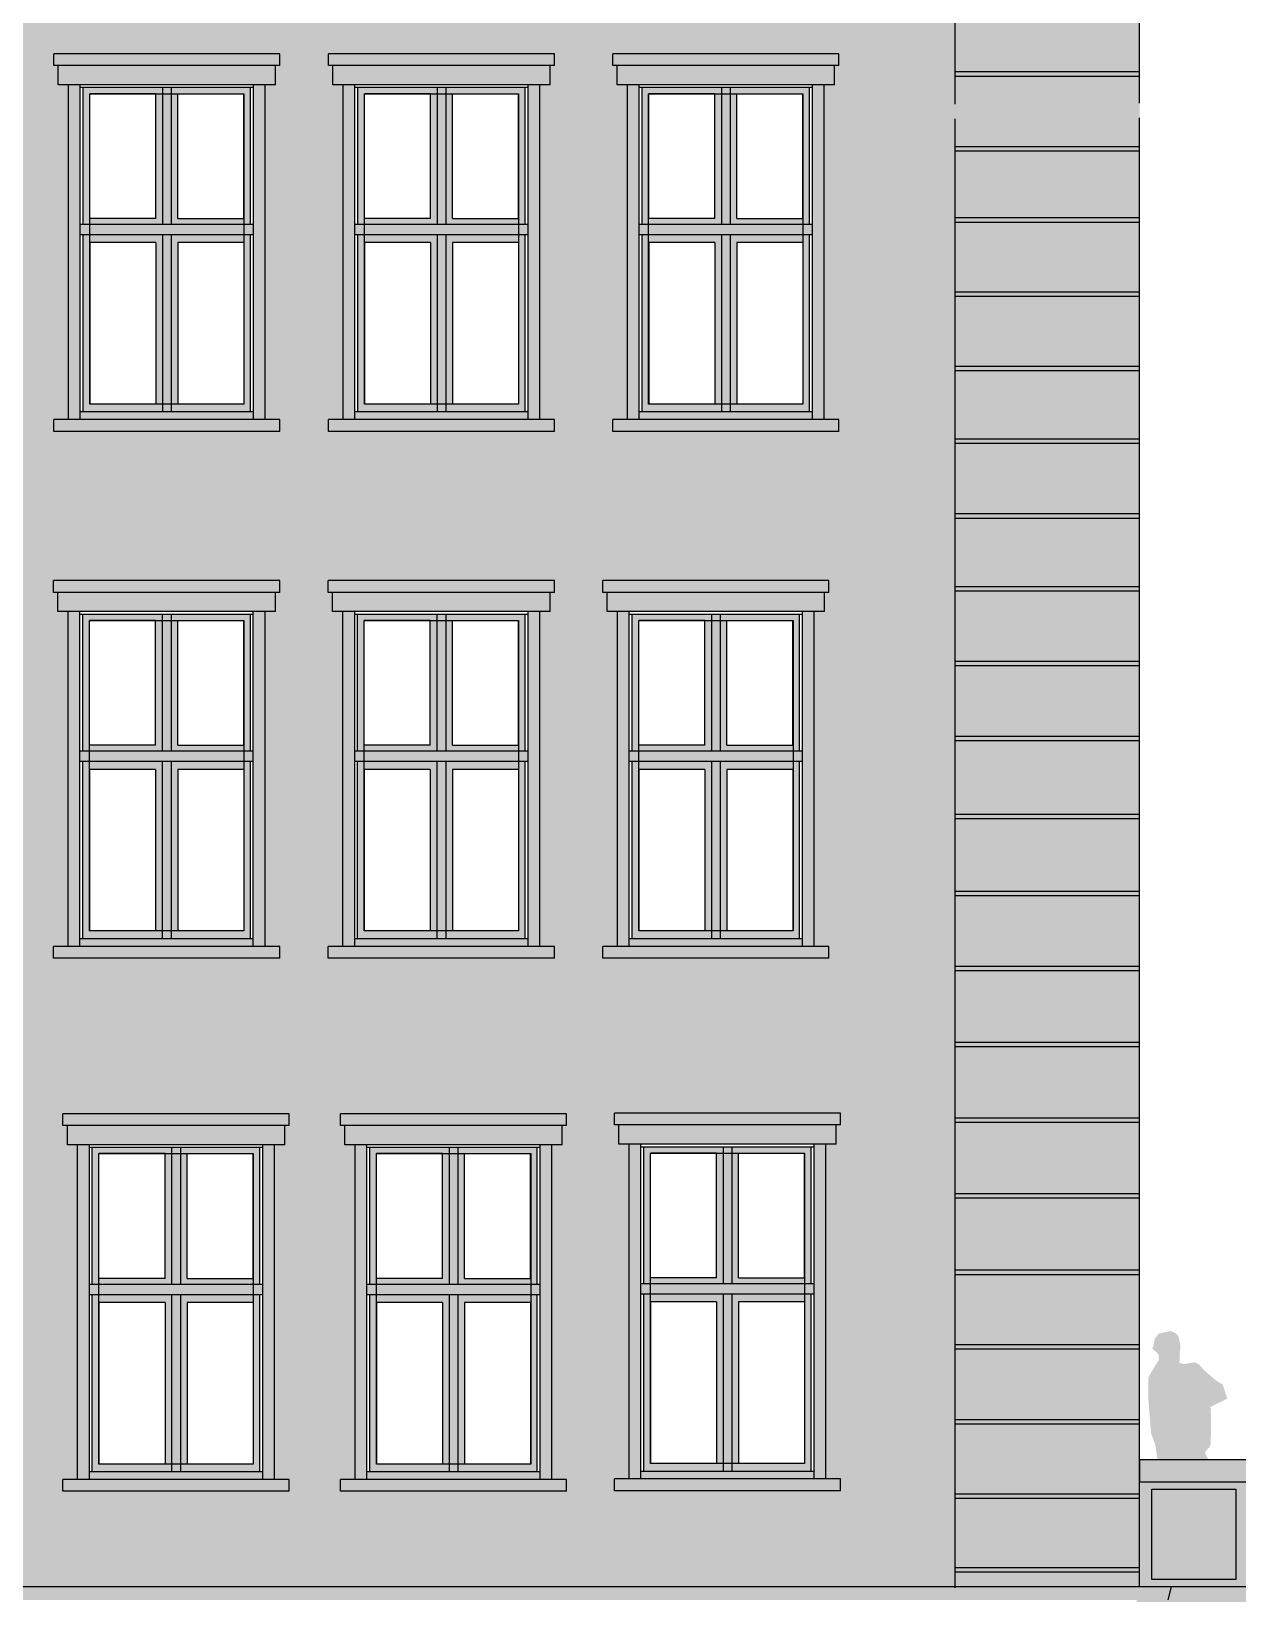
# Model space of a CAD drawing. Header units: metres. Extents: x 11 to 190, y 38 to 70.
# Drawn here: x 122.53 to 130.74, y 47.01 to 57.65 of the extents above; entities that cross this region are included whole.
import ezdxf

# ---------------------------------------------------------------- set-up
doc = ezdxf.new("R2010")
doc.units = ezdxf.units.M
doc.header["$LTSCALE"] = 0.01
doc.header["$XCLIPFRAME"] = 2
doc.linetypes.add('AUSGEZOGEN', pattern=[1000, 1000, 0])
for name, color, linetype in [('A_Fensterrahmen', 1, 'CONTINUOUS'), ('A_Glasbild', 7, 'CONTINUOUS'), ('A_Schraff_Fassade_OG', 41, 'CONTINUOUS'), ('A_Schraff_Fensterrahmen', 255, 'CONTINUOUS'), ('A_Schraff_Gewaende', 23, 'CONTINUOUS'), ('A_Schraff_Paneel', 14, 'CONTINUOUS'), ('A_Schraff_Sims', 17, 'CONTINUOUS'), ('FASSADE', 7, 'AUSGEZOGEN'), ('FASSADE_STRUKTUR', 8, 'AUSGEZOGEN'), ('MENSCHEN', 3, 'CONTINUOUS')]:
    doc.layers.add(name, color=color, linetype=linetype)
picture_1 = doc.add_image_def('image1.jpg', size_in_pixel=(60, 84))

msp = doc.modelspace()

# ---------------------------------------------------------------- hatches: boundary and pattern name
at = {"layer": 'A_Schraff_Fassade_OG'}
h = msp.add_hatch(color=256, dxfattribs=at)
h.paths.add_polyline_path([(128.815, 61.399), (118.067, 61.398), (118.067, 59.594), (119.035, 59.594), (119.035, 60.865), (118.965, 60.865), (118.965, 60.995), (118.935, 60.995), (118.935, 61.075), (120.475, 61.075), (120.475, 60.995), (120.445, 60.995), (120.445, 60.865), (120.375, 60.865), (120.375, 59.594), (120.904, 59.594), (120.904, 60.865), (120.834, 60.865), (120.834, 60.995), (120.804, 60.995), (120.804, 61.075), (122.344, 61.075), (122.344, 60.995), (122.314, 60.995), (122.314, 60.865), (122.244, 60.865), (122.244, 59.594), (122.775, 59.594), (122.775, 60.865), (122.705, 60.865), (122.705, 60.995), (122.675, 60.995), (122.675, 61.075), (124.215, 61.075), (124.215, 60.995), (124.185, 60.995), (124.185, 60.865), (124.115, 60.865), (124.115, 59.594), (124.645, 59.594), (124.645, 60.865), (124.575, 60.865), (124.575, 60.995), (124.545, 60.995), (124.545, 61.075), (126.085, 61.075), (126.085, 60.995), (126.055, 60.995), (126.055, 60.865), (125.985, 60.865), (125.985, 59.594), (126.515, 59.594), (126.515, 60.865), (126.445, 60.865), (126.445, 60.995), (126.415, 60.995), (126.415, 61.075), (127.955, 61.075), (127.955, 60.995), (127.925, 60.995), (127.925, 60.865), (127.855, 60.865), (127.855, 59.594), (128.815, 59.594)])
h.paths.add_polyline_path([(128.815, 59.594), (127.855, 59.594), (127.855, 58.585), (127.955, 58.585), (127.955, 58.505), (126.415, 58.505), (126.415, 58.585), (126.515, 58.585), (126.515, 59.594), (125.985, 59.594), (125.985, 58.585), (126.085, 58.585), (126.085, 58.505), (124.545, 58.505), (124.545, 58.585), (124.645, 58.585), (124.645, 59.594), (124.115, 59.594), (124.115, 58.585), (124.215, 58.585), (124.215, 58.505), (122.675, 58.505), (122.675, 58.585), (122.775, 58.585), (122.775, 59.594), (122.244, 59.594), (122.244, 58.585), (122.344, 58.585), (122.344, 58.505), (120.804, 58.505), (120.804, 58.585), (120.904, 58.585), (120.904, 59.594), (120.375, 59.594), (120.375, 58.585), (120.475, 58.585), (120.475, 58.505), (118.935, 58.505), (118.935, 58.585), (119.035, 58.585), (119.035, 59.594), (118.067, 59.594), (118.067, 56.185), (119.038, 56.185), (119.038, 57.284), (118.968, 57.284), (118.968, 57.414), (118.938, 57.414), (118.938, 57.494), (120.478, 57.494), (120.478, 57.414), (120.448, 57.414), (120.448, 57.284), (120.378, 57.284), (120.378, 56.185), (120.908, 56.185), (120.908, 57.284), (120.838, 57.284), (120.838, 57.414), (120.808, 57.414), (120.808, 57.494), (122.348, 57.494), (122.348, 57.414), (122.318, 57.414), (122.318, 57.284), (122.248, 57.284), (122.248, 56.185), (122.779, 56.185), (122.779, 57.284), (122.709, 57.284), (122.709, 57.414), (122.679, 57.414), (122.679, 57.494), (124.219, 57.494), (124.219, 57.414), (124.189, 57.414), (124.189, 57.284), (124.119, 57.284), (124.119, 56.185), (124.649, 56.185), (124.649, 57.284), (124.579, 57.284), (124.579, 57.414), (124.549, 57.414), (124.549, 57.494), (126.089, 57.494), (126.089, 57.414), (126.059, 57.414), (126.059, 57.284), (125.989, 57.284), (125.989, 56.185), (126.585, 56.185), (126.585, 57.284), (126.515, 57.284), (126.515, 57.414), (126.485, 57.414), (126.485, 57.494), (128.025, 57.494), (128.025, 57.414), (127.995, 57.414), (127.995, 57.284), (127.925, 57.284), (127.925, 56.185), (128.815, 56.185)])
h.paths.add_polyline_path([(128.815, 56.185), (127.925, 56.185), (127.925, 55.004), (128.025, 55.004), (128.025, 54.924), (126.485, 54.924), (126.485, 55.004), (126.585, 55.004), (126.585, 56.185), (125.989, 56.185), (125.989, 55.004), (126.089, 55.004), (126.089, 54.924), (124.549, 54.924), (124.549, 55.004), (124.649, 55.004), (124.649, 56.185), (124.119, 56.185), (124.119, 55.004), (124.219, 55.004), (124.219, 54.924), (122.679, 54.924), (122.679, 55.004), (122.779, 55.004), (122.779, 56.185), (122.248, 56.185), (122.248, 55.004), (122.348, 55.004), (122.348, 54.924), (120.808, 54.924), (120.808, 55.004), (120.908, 55.004), (120.908, 56.185), (120.378, 56.185), (120.378, 55.004), (120.478, 55.004), (120.478, 54.924), (118.938, 54.924), (118.938, 55.004), (119.038, 55.004), (119.038, 56.185), (118.067, 56.185), (118.067, 52.565), (119.037, 52.565), (119.037, 53.698), (118.967, 53.698), (118.967, 53.828), (118.937, 53.828), (118.937, 53.908), (120.477, 53.908), (120.477, 53.828), (120.447, 53.828), (120.447, 53.698), (120.377, 53.698), (120.377, 52.565), (120.907, 52.565), (120.907, 53.698), (120.837, 53.698), (120.837, 53.828), (120.807, 53.828), (120.807, 53.908), (122.347, 53.908), (122.347, 53.828), (122.317, 53.828), (122.317, 53.698), (122.247, 53.698), (122.247, 52.565), (122.778, 52.565), (122.778, 53.698), (122.708, 53.698), (122.708, 53.828), (122.678, 53.828), (122.678, 53.908), (124.218, 53.908), (124.218, 53.828), (124.188, 53.828), (124.188, 53.698), (124.118, 53.698), (124.118, 52.565), (124.648, 52.565), (124.648, 53.698), (124.578, 53.698), (124.578, 53.828), (124.548, 53.828), (124.548, 53.908), (126.088, 53.908), (126.088, 53.828), (126.058, 53.828), (126.058, 53.698), (125.988, 53.698), (125.988, 52.565), (126.517, 52.565), (126.517, 53.698), (126.447, 53.698), (126.447, 53.828), (126.417, 53.828), (126.417, 53.908), (127.957, 53.908), (127.957, 53.828), (127.927, 53.828), (127.927, 53.698), (127.857, 53.698), (127.857, 52.565), (128.815, 52.565)])
h.paths.add_polyline_path([(128.815, 52.565), (127.857, 52.565), (127.857, 51.418), (127.957, 51.418), (127.957, 51.338), (126.417, 51.338), (126.417, 51.418), (126.517, 51.418), (126.517, 52.565), (125.988, 52.565), (125.988, 51.418), (126.088, 51.418), (126.088, 51.338), (124.548, 51.338), (124.548, 51.418), (124.648, 51.418), (124.648, 52.565), (124.118, 52.565), (124.118, 51.418), (124.218, 51.418), (124.218, 51.338), (122.678, 51.338), (122.678, 51.418), (122.778, 51.418), (122.778, 52.565), (122.247, 52.565), (122.247, 51.418), (122.347, 51.418), (122.347, 51.338), (120.807, 51.338), (120.807, 51.418), (120.907, 51.418), (120.907, 52.565), (120.377, 52.565), (120.377, 51.418), (120.477, 51.418), (120.477, 51.338), (118.937, 51.338), (118.937, 51.418), (119.037, 51.418), (119.037, 52.565), (118.067, 52.565), (118.067, 49.316), (119.071, 49.316), (119.071, 50.068), (119.001, 50.068), (119.001, 50.198), (118.971, 50.198), (118.971, 50.278), (120.511, 50.278), (120.511, 50.198), (120.481, 50.198), (120.481, 50.068), (120.411, 50.068), (120.411, 49.316), (120.934, 49.316), (120.934, 50.068), (120.864, 50.068), (120.864, 50.198), (120.834, 50.198), (120.834, 50.278), (122.374, 50.278), (122.374, 50.198), (122.344, 50.198), (122.344, 50.068), (122.274, 50.068), (122.274, 49.316), (122.842, 49.316), (122.842, 50.068), (122.772, 50.068), (122.772, 50.198), (122.742, 50.198), (122.742, 50.278), (124.282, 50.278), (124.282, 50.198), (124.252, 50.198), (124.252, 50.068), (124.182, 50.068), (124.182, 49.316), (124.731, 49.316), (124.731, 50.068), (124.661, 50.068), (124.661, 50.198), (124.631, 50.198), (124.631, 50.278), (126.171, 50.278), (126.171, 50.198), (126.141, 50.198), (126.141, 50.068), (126.071, 50.068), (126.071, 49.316), (126.596, 49.316), (126.596, 50.072), (126.526, 50.072), (126.526, 50.202), (126.496, 50.202), (126.496, 50.282), (128.036, 50.282), (128.036, 50.202), (128.006, 50.202), (128.006, 50.072), (127.936, 50.072), (127.936, 49.316), (128.815, 49.316)])
h.paths.add_polyline_path([(128.815, 49.316), (127.936, 49.316), (127.936, 47.792), (128.036, 47.792), (128.036, 47.712), (126.496, 47.712), (126.496, 47.792), (126.596, 47.792), (126.596, 49.316), (126.071, 49.316), (126.071, 47.788), (126.171, 47.788), (126.171, 47.708), (124.631, 47.708), (124.631, 47.788), (124.731, 47.788), (124.731, 49.316), (124.182, 49.316), (124.182, 47.788), (124.282, 47.788), (124.282, 47.708), (122.742, 47.708), (122.742, 47.788), (122.842, 47.788), (122.842, 49.316), (122.274, 49.316), (122.274, 47.788), (122.374, 47.788), (122.374, 47.708), (120.834, 47.708), (120.834, 47.788), (120.934, 47.788), (120.934, 49.316), (120.411, 49.316), (120.411, 47.788), (120.511, 47.788), (120.511, 47.708), (118.971, 47.708), (118.971, 47.788), (119.071, 47.788), (119.071, 49.316), (118.067, 49.316), (118.067, 47.058), (128.815, 47.058)])
at = {"layer": 'A_Schraff_Fensterrahmen'}
h = msp.add_hatch(color=256, dxfattribs=at)
h.paths.add_polyline_path([(123.419, 57.264), (122.879, 57.264), (122.879, 56.332), (123.419, 56.332)])
h.paths.add_polyline_path([(123.374, 57.223), (123.374, 56.373), (122.924, 56.373), (122.924, 57.223)], flags=16)
h.paths.add_polyline_path([(124.019, 57.264), (123.479, 57.264), (123.479, 56.332), (124.019, 56.332)])
h.paths.add_polyline_path([(123.524, 57.223), (123.974, 57.223), (123.974, 56.373), (123.524, 56.373)], flags=16)
h.paths.add_polyline_path([(123.479, 57.264), (123.419, 57.264), (123.419, 56.332), (123.479, 56.332)])
h.paths.add_polyline_path([(123.419, 56.262), (122.879, 56.262), (122.879, 55.056), (123.419, 55.056)])
h.paths.add_polyline_path([(123.374, 56.209), (123.374, 55.109), (122.924, 55.109), (122.924, 56.209)], flags=16)
h.paths.add_polyline_path([(124.019, 56.262), (123.479, 56.262), (123.479, 55.056), (124.019, 55.056)])
h.paths.add_polyline_path([(123.974, 56.209), (123.974, 55.109), (123.524, 55.109), (123.524, 56.209)], flags=16)
h.paths.add_polyline_path([(123.479, 56.262), (123.419, 56.262), (123.419, 55.056), (123.479, 55.056)])
h.paths.add_polyline_path([(124.039, 56.299), (122.859, 56.299), (122.859, 56.262), (124.039, 56.262)])
h.paths.add_polyline_path([(124.039, 56.332), (122.859, 56.332), (122.859, 56.299), (124.039, 56.299)])
h.paths.add_polyline_path([(124.039, 55.056), (122.859, 55.056), (122.859, 55.004), (124.039, 55.004)])
h = msp.add_hatch(color=256, dxfattribs=at)
h.paths.add_polyline_path([(125.289, 57.264), (124.749, 57.264), (124.749, 56.332), (125.289, 56.332)])
h.paths.add_polyline_path([(125.244, 57.223), (125.244, 56.373), (124.794, 56.373), (124.794, 57.223)], flags=16)
h.paths.add_polyline_path([(125.889, 57.264), (125.349, 57.264), (125.349, 56.332), (125.889, 56.332)])
h.paths.add_polyline_path([(125.394, 57.223), (125.844, 57.223), (125.844, 56.373), (125.394, 56.373)], flags=16)
h.paths.add_polyline_path([(125.349, 57.264), (125.289, 57.264), (125.289, 56.332), (125.349, 56.332)])
h.paths.add_polyline_path([(125.289, 56.262), (124.749, 56.262), (124.749, 55.056), (125.289, 55.056)])
h.paths.add_polyline_path([(125.244, 56.209), (125.244, 55.109), (124.794, 55.109), (124.794, 56.209)], flags=16)
h.paths.add_polyline_path([(125.889, 56.262), (125.349, 56.262), (125.349, 55.056), (125.889, 55.056)])
h.paths.add_polyline_path([(125.844, 56.209), (125.844, 55.109), (125.394, 55.109), (125.394, 56.209)], flags=16)
h.paths.add_polyline_path([(125.349, 56.262), (125.289, 56.262), (125.289, 55.056), (125.349, 55.056)])
h.paths.add_polyline_path([(125.909, 56.299), (124.729, 56.299), (124.729, 56.262), (125.909, 56.262)])
h.paths.add_polyline_path([(125.909, 56.332), (124.729, 56.332), (124.729, 56.299), (125.909, 56.299)])
h.paths.add_polyline_path([(125.909, 55.056), (124.729, 55.056), (124.729, 55.004), (125.909, 55.004)])
h = msp.add_hatch(color=256, dxfattribs=at)
h.paths.add_polyline_path([(127.225, 57.264), (126.685, 57.264), (126.685, 56.332), (127.225, 56.332)])
h.paths.add_polyline_path([(127.18, 57.223), (127.18, 56.373), (126.73, 56.373), (126.73, 57.223)], flags=16)
h.paths.add_polyline_path([(127.825, 57.264), (127.285, 57.264), (127.285, 56.332), (127.825, 56.332)])
h.paths.add_polyline_path([(127.33, 57.223), (127.78, 57.223), (127.78, 56.373), (127.33, 56.373)], flags=16)
h.paths.add_polyline_path([(127.285, 57.264), (127.225, 57.264), (127.225, 56.332), (127.285, 56.332)])
h.paths.add_polyline_path([(127.225, 56.262), (126.685, 56.262), (126.685, 55.056), (127.225, 55.056)])
h.paths.add_polyline_path([(127.18, 56.209), (127.18, 55.109), (126.73, 55.109), (126.73, 56.209)], flags=16)
h.paths.add_polyline_path([(127.825, 56.262), (127.285, 56.262), (127.285, 55.056), (127.825, 55.056)])
h.paths.add_polyline_path([(127.78, 56.209), (127.78, 55.109), (127.33, 55.109), (127.33, 56.209)], flags=16)
h.paths.add_polyline_path([(127.285, 56.262), (127.225, 56.262), (127.225, 55.056), (127.285, 55.056)])
h.paths.add_polyline_path([(127.845, 56.299), (126.665, 56.299), (126.665, 56.262), (127.845, 56.262)])
h.paths.add_polyline_path([(127.845, 56.332), (126.665, 56.332), (126.665, 56.299), (127.845, 56.299)])
h.paths.add_polyline_path([(127.845, 55.056), (126.665, 55.056), (126.665, 55.004), (127.845, 55.004)])
h = msp.add_hatch(color=256, dxfattribs=at)
h.paths.add_polyline_path([(123.418, 53.678), (122.878, 53.678), (122.878, 52.746), (123.418, 52.746)])
h.paths.add_polyline_path([(123.373, 53.637), (123.373, 52.787), (122.923, 52.787), (122.923, 53.637)], flags=16)
h.paths.add_polyline_path([(124.018, 53.678), (123.478, 53.678), (123.478, 52.746), (124.018, 52.746)])
h.paths.add_polyline_path([(123.523, 53.637), (123.973, 53.637), (123.973, 52.787), (123.523, 52.787)], flags=16)
h.paths.add_polyline_path([(123.478, 53.678), (123.418, 53.678), (123.418, 52.746), (123.478, 52.746)])
h.paths.add_polyline_path([(123.418, 52.676), (122.878, 52.676), (122.878, 51.47), (123.418, 51.47)])
h.paths.add_polyline_path([(123.373, 52.623), (123.373, 51.523), (122.923, 51.523), (122.923, 52.623)], flags=16)
h.paths.add_polyline_path([(124.018, 52.676), (123.478, 52.676), (123.478, 51.47), (124.018, 51.47)])
h.paths.add_polyline_path([(123.973, 52.623), (123.973, 51.523), (123.523, 51.523), (123.523, 52.623)], flags=16)
h.paths.add_polyline_path([(123.478, 52.676), (123.418, 52.676), (123.418, 51.47), (123.478, 51.47)])
h.paths.add_polyline_path([(124.038, 52.713), (122.858, 52.713), (122.858, 52.676), (124.038, 52.676)])
h.paths.add_polyline_path([(124.038, 52.746), (122.858, 52.746), (122.858, 52.713), (124.038, 52.713)])
h.paths.add_polyline_path([(124.038, 51.47), (122.858, 51.47), (122.858, 51.418), (124.038, 51.418)])
h = msp.add_hatch(color=256, dxfattribs=at)
h.paths.add_polyline_path([(125.288, 53.678), (124.748, 53.678), (124.748, 52.746), (125.288, 52.746)])
h.paths.add_polyline_path([(125.243, 53.637), (125.243, 52.787), (124.793, 52.787), (124.793, 53.637)], flags=16)
h.paths.add_polyline_path([(125.888, 53.678), (125.348, 53.678), (125.348, 52.746), (125.888, 52.746)])
h.paths.add_polyline_path([(125.393, 53.637), (125.843, 53.637), (125.843, 52.787), (125.393, 52.787)], flags=16)
h.paths.add_polyline_path([(125.348, 53.678), (125.288, 53.678), (125.288, 52.746), (125.348, 52.746)])
h.paths.add_polyline_path([(125.288, 52.676), (124.748, 52.676), (124.748, 51.47), (125.288, 51.47)])
h.paths.add_polyline_path([(125.243, 52.623), (125.243, 51.523), (124.793, 51.523), (124.793, 52.623)], flags=16)
h.paths.add_polyline_path([(125.888, 52.676), (125.348, 52.676), (125.348, 51.47), (125.888, 51.47)])
h.paths.add_polyline_path([(125.843, 52.623), (125.843, 51.523), (125.393, 51.523), (125.393, 52.623)], flags=16)
h.paths.add_polyline_path([(125.348, 52.676), (125.288, 52.676), (125.288, 51.47), (125.348, 51.47)])
h.paths.add_polyline_path([(125.908, 52.713), (124.728, 52.713), (124.728, 52.676), (125.908, 52.676)])
h.paths.add_polyline_path([(125.908, 52.746), (124.728, 52.746), (124.728, 52.713), (125.908, 52.713)])
h.paths.add_polyline_path([(125.908, 51.47), (124.728, 51.47), (124.728, 51.418), (125.908, 51.418)])
h = msp.add_hatch(color=256, dxfattribs=at)
h.paths.add_polyline_path([(127.157, 53.678), (126.617, 53.678), (126.617, 52.746), (127.157, 52.746)])
h.paths.add_polyline_path([(127.112, 53.637), (127.112, 52.787), (126.662, 52.787), (126.662, 53.637)], flags=16)
h.paths.add_polyline_path([(127.757, 53.678), (127.217, 53.678), (127.217, 52.746), (127.757, 52.746)])
h.paths.add_polyline_path([(127.262, 53.637), (127.712, 53.637), (127.712, 52.787), (127.262, 52.787)], flags=16)
h.paths.add_polyline_path([(127.217, 53.678), (127.157, 53.678), (127.157, 52.746), (127.217, 52.746)])
h.paths.add_polyline_path([(127.157, 52.676), (126.617, 52.676), (126.617, 51.47), (127.157, 51.47)])
h.paths.add_polyline_path([(127.112, 52.623), (127.112, 51.523), (126.662, 51.523), (126.662, 52.623)], flags=16)
h.paths.add_polyline_path([(127.757, 52.676), (127.217, 52.676), (127.217, 51.47), (127.757, 51.47)])
h.paths.add_polyline_path([(127.712, 52.623), (127.712, 51.523), (127.262, 51.523), (127.262, 52.623)], flags=16)
h.paths.add_polyline_path([(127.217, 52.676), (127.157, 52.676), (127.157, 51.47), (127.217, 51.47)])
h.paths.add_polyline_path([(127.777, 52.713), (126.597, 52.713), (126.597, 52.676), (127.777, 52.676)])
h.paths.add_polyline_path([(127.777, 52.746), (126.597, 52.746), (126.597, 52.713), (127.777, 52.713)])
h.paths.add_polyline_path([(127.777, 51.47), (126.597, 51.47), (126.597, 51.418), (127.777, 51.418)])
h = msp.add_hatch(color=256, dxfattribs=at)
h.paths.add_polyline_path([(123.482, 50.048), (122.942, 50.048), (122.942, 49.116), (123.482, 49.116)])
h.paths.add_polyline_path([(123.437, 50.007), (123.437, 49.157), (122.987, 49.157), (122.987, 50.007)], flags=16)
h.paths.add_polyline_path([(124.082, 50.048), (123.542, 50.048), (123.542, 49.116), (124.082, 49.116)])
h.paths.add_polyline_path([(123.587, 50.007), (124.037, 50.007), (124.037, 49.157), (123.587, 49.157)], flags=16)
h.paths.add_polyline_path([(123.542, 50.048), (123.482, 50.048), (123.482, 49.116), (123.542, 49.116)])
h.paths.add_polyline_path([(123.482, 49.046), (122.942, 49.046), (122.942, 47.84), (123.482, 47.84)])
h.paths.add_polyline_path([(123.437, 48.993), (123.437, 47.893), (122.987, 47.893), (122.987, 48.993)], flags=16)
h.paths.add_polyline_path([(124.082, 49.046), (123.542, 49.046), (123.542, 47.84), (124.082, 47.84)])
h.paths.add_polyline_path([(124.037, 48.993), (124.037, 47.893), (123.587, 47.893), (123.587, 48.993)], flags=16)
h.paths.add_polyline_path([(123.542, 49.046), (123.482, 49.046), (123.482, 47.84), (123.542, 47.84)])
h.paths.add_polyline_path([(124.102, 49.083), (122.922, 49.083), (122.922, 49.046), (124.102, 49.046)])
h.paths.add_polyline_path([(124.102, 49.116), (122.922, 49.116), (122.922, 49.083), (124.102, 49.083)])
h.paths.add_polyline_path([(124.102, 47.84), (122.922, 47.84), (122.922, 47.788), (124.102, 47.788)])
h = msp.add_hatch(color=256, dxfattribs=at)
h.paths.add_polyline_path([(125.371, 50.048), (124.831, 50.048), (124.831, 49.116), (125.371, 49.116)])
h.paths.add_polyline_path([(125.326, 50.007), (125.326, 49.157), (124.876, 49.157), (124.876, 50.007)], flags=16)
h.paths.add_polyline_path([(125.971, 50.048), (125.431, 50.048), (125.431, 49.116), (125.971, 49.116)])
h.paths.add_polyline_path([(125.476, 50.007), (125.926, 50.007), (125.926, 49.157), (125.476, 49.157)], flags=16)
h.paths.add_polyline_path([(125.431, 50.048), (125.371, 50.048), (125.371, 49.116), (125.431, 49.116)])
h.paths.add_polyline_path([(125.371, 49.046), (124.831, 49.046), (124.831, 47.84), (125.371, 47.84)])
h.paths.add_polyline_path([(125.326, 48.993), (125.326, 47.893), (124.876, 47.893), (124.876, 48.993)], flags=16)
h.paths.add_polyline_path([(125.971, 49.046), (125.431, 49.046), (125.431, 47.84), (125.971, 47.84)])
h.paths.add_polyline_path([(125.926, 48.993), (125.926, 47.893), (125.476, 47.893), (125.476, 48.993)], flags=16)
h.paths.add_polyline_path([(125.431, 49.046), (125.371, 49.046), (125.371, 47.84), (125.431, 47.84)])
h.paths.add_polyline_path([(125.991, 49.083), (124.811, 49.083), (124.811, 49.046), (125.991, 49.046)])
h.paths.add_polyline_path([(125.991, 49.116), (124.811, 49.116), (124.811, 49.083), (125.991, 49.083)])
h.paths.add_polyline_path([(125.991, 47.84), (124.811, 47.84), (124.811, 47.788), (125.991, 47.788)])
h = msp.add_hatch(color=256, dxfattribs=at)
h.paths.add_polyline_path([(127.236, 50.052), (126.696, 50.052), (126.696, 49.12), (127.236, 49.12)])
h.paths.add_polyline_path([(127.191, 50.011), (127.191, 49.161), (126.741, 49.161), (126.741, 50.011)], flags=16)
h.paths.add_polyline_path([(127.836, 50.052), (127.296, 50.052), (127.296, 49.12), (127.836, 49.12)])
h.paths.add_polyline_path([(127.341, 50.011), (127.791, 50.011), (127.791, 49.161), (127.341, 49.161)], flags=16)
h.paths.add_polyline_path([(127.296, 50.052), (127.236, 50.052), (127.236, 49.12), (127.296, 49.12)])
h.paths.add_polyline_path([(127.236, 49.05), (126.696, 49.05), (126.696, 47.844), (127.236, 47.844)])
h.paths.add_polyline_path([(127.191, 48.997), (127.191, 47.897), (126.741, 47.897), (126.741, 48.997)], flags=16)
h.paths.add_polyline_path([(127.836, 49.05), (127.296, 49.05), (127.296, 47.844), (127.836, 47.844)])
h.paths.add_polyline_path([(127.791, 48.997), (127.791, 47.897), (127.341, 47.897), (127.341, 48.997)], flags=16)
h.paths.add_polyline_path([(127.296, 49.05), (127.236, 49.05), (127.236, 47.844), (127.296, 47.844)])
h.paths.add_polyline_path([(127.856, 49.087), (126.676, 49.087), (126.676, 49.05), (127.856, 49.05)])
h.paths.add_polyline_path([(127.856, 49.12), (126.676, 49.12), (126.676, 49.087), (127.856, 49.087)])
h.paths.add_polyline_path([(127.856, 47.844), (126.676, 47.844), (126.676, 47.792), (127.856, 47.792)])
at = {"layer": 'A_Schraff_Gewaende'}
h = msp.add_hatch(color=256, dxfattribs=at)
h.dxf.hatch_style = 1
h.paths.add_polyline_path([(124.219, 57.494), (122.679, 57.494), (122.679, 57.414), (124.219, 57.414)])
h.paths.add_polyline_path([(124.189, 57.414), (122.709, 57.414), (122.709, 57.284), (124.189, 57.284)])
h.paths.add_polyline_path([(122.859, 57.284), (122.779, 57.284), (122.779, 55.004), (122.859, 55.004)])
h.paths.add_polyline_path([(124.119, 57.284), (124.039, 57.284), (124.039, 55.004), (124.119, 55.004)])
h.paths.add_polyline_path([(124.039, 55.056), (122.859, 55.056), (122.859, 55.004), (124.039, 55.004)])
h.paths.add_polyline_path([(124.219, 55.004), (122.679, 55.004), (122.679, 54.924), (124.219, 54.924)])
h = msp.add_hatch(color=256, dxfattribs=at)
h.dxf.hatch_style = 1
h.paths.add_polyline_path([(126.089, 57.494), (124.549, 57.494), (124.549, 57.414), (126.089, 57.414)])
h.paths.add_polyline_path([(126.059, 57.414), (124.579, 57.414), (124.579, 57.284), (126.059, 57.284)])
h.paths.add_polyline_path([(124.729, 57.284), (124.649, 57.284), (124.649, 55.004), (124.729, 55.004)])
h.paths.add_polyline_path([(125.989, 57.284), (125.909, 57.284), (125.909, 55.004), (125.989, 55.004)])
h.paths.add_polyline_path([(125.909, 55.056), (124.729, 55.056), (124.729, 55.004), (125.909, 55.004)])
h.paths.add_polyline_path([(126.089, 55.004), (124.549, 55.004), (124.549, 54.924), (126.089, 54.924)])
h = msp.add_hatch(color=256, dxfattribs=at)
h.dxf.hatch_style = 1
h.paths.add_polyline_path([(128.025, 57.494), (126.485, 57.494), (126.485, 57.414), (128.025, 57.414)])
h.paths.add_polyline_path([(127.995, 57.414), (126.515, 57.414), (126.515, 57.284), (127.995, 57.284)])
h.paths.add_polyline_path([(126.665, 57.284), (126.585, 57.284), (126.585, 55.004), (126.665, 55.004)])
h.paths.add_polyline_path([(127.925, 57.284), (127.845, 57.284), (127.845, 55.004), (127.925, 55.004)])
h.paths.add_polyline_path([(127.845, 55.056), (126.665, 55.056), (126.665, 55.004), (127.845, 55.004)])
h.paths.add_polyline_path([(128.025, 55.004), (126.485, 55.004), (126.485, 54.924), (128.025, 54.924)])
h = msp.add_hatch(color=256, dxfattribs=at)
h.dxf.hatch_style = 1
h.paths.add_polyline_path([(124.218, 53.908), (122.678, 53.908), (122.678, 53.828), (124.218, 53.828)])
h.paths.add_polyline_path([(124.188, 53.828), (122.708, 53.828), (122.708, 53.698), (124.188, 53.698)])
h.paths.add_polyline_path([(122.858, 53.698), (122.778, 53.698), (122.778, 51.418), (122.858, 51.418)])
h.paths.add_polyline_path([(124.118, 53.698), (124.038, 53.698), (124.038, 51.418), (124.118, 51.418)])
h.paths.add_polyline_path([(124.038, 51.47), (122.858, 51.47), (122.858, 51.418), (124.038, 51.418)])
h.paths.add_polyline_path([(124.218, 51.418), (122.678, 51.418), (122.678, 51.338), (124.218, 51.338)])
h = msp.add_hatch(color=256, dxfattribs=at)
h.dxf.hatch_style = 1
h.paths.add_polyline_path([(126.088, 53.908), (124.548, 53.908), (124.548, 53.828), (126.088, 53.828)])
h.paths.add_polyline_path([(126.058, 53.828), (124.578, 53.828), (124.578, 53.698), (126.058, 53.698)])
h.paths.add_polyline_path([(124.728, 53.698), (124.648, 53.698), (124.648, 51.418), (124.728, 51.418)])
h.paths.add_polyline_path([(125.988, 53.698), (125.908, 53.698), (125.908, 51.418), (125.988, 51.418)])
h.paths.add_polyline_path([(125.908, 51.47), (124.728, 51.47), (124.728, 51.418), (125.908, 51.418)])
h.paths.add_polyline_path([(126.088, 51.418), (124.548, 51.418), (124.548, 51.338), (126.088, 51.338)])
h = msp.add_hatch(color=256, dxfattribs=at)
h.dxf.hatch_style = 1
h.paths.add_polyline_path([(127.957, 53.908), (126.417, 53.908), (126.417, 53.828), (127.957, 53.828)])
h.paths.add_polyline_path([(127.927, 53.828), (126.447, 53.828), (126.447, 53.698), (127.927, 53.698)])
h.paths.add_polyline_path([(126.597, 53.698), (126.517, 53.698), (126.517, 51.418), (126.597, 51.418)])
h.paths.add_polyline_path([(127.857, 53.698), (127.777, 53.698), (127.777, 51.418), (127.857, 51.418)])
h.paths.add_polyline_path([(127.777, 51.47), (126.597, 51.47), (126.597, 51.418), (127.777, 51.418)])
h.paths.add_polyline_path([(127.957, 51.418), (126.417, 51.418), (126.417, 51.338), (127.957, 51.338)])
h = msp.add_hatch(color=256, dxfattribs=at)
h.dxf.hatch_style = 1
h.paths.add_polyline_path([(124.282, 50.278), (122.742, 50.278), (122.742, 50.198), (124.282, 50.198)])
h.paths.add_polyline_path([(124.252, 50.198), (122.772, 50.198), (122.772, 50.068), (124.252, 50.068)])
h.paths.add_polyline_path([(122.922, 50.068), (122.842, 50.068), (122.842, 47.788), (122.922, 47.788)])
h.paths.add_polyline_path([(124.182, 50.068), (124.102, 50.068), (124.102, 47.788), (124.182, 47.788)])
h.paths.add_polyline_path([(124.102, 47.84), (122.922, 47.84), (122.922, 47.788), (124.102, 47.788)])
h.paths.add_polyline_path([(124.282, 47.788), (122.742, 47.788), (122.742, 47.708), (124.282, 47.708)])
h = msp.add_hatch(color=256, dxfattribs=at)
h.dxf.hatch_style = 1
h.paths.add_polyline_path([(126.171, 50.278), (124.631, 50.278), (124.631, 50.198), (126.171, 50.198)])
h.paths.add_polyline_path([(126.141, 50.198), (124.661, 50.198), (124.661, 50.068), (126.141, 50.068)])
h.paths.add_polyline_path([(124.811, 50.068), (124.731, 50.068), (124.731, 47.788), (124.811, 47.788)])
h.paths.add_polyline_path([(126.071, 50.068), (125.991, 50.068), (125.991, 47.788), (126.071, 47.788)])
h.paths.add_polyline_path([(125.991, 47.84), (124.811, 47.84), (124.811, 47.788), (125.991, 47.788)])
h.paths.add_polyline_path([(126.171, 47.788), (124.631, 47.788), (124.631, 47.708), (126.171, 47.708)])
h = msp.add_hatch(color=256, dxfattribs=at)
h.dxf.hatch_style = 1
h.paths.add_polyline_path([(128.036, 50.282), (126.496, 50.282), (126.496, 50.202), (128.036, 50.202)])
h.paths.add_polyline_path([(128.006, 50.202), (126.526, 50.202), (126.526, 50.072), (128.006, 50.072)])
h.paths.add_polyline_path([(126.676, 50.072), (126.596, 50.072), (126.596, 47.792), (126.676, 47.792)])
h.paths.add_polyline_path([(127.936, 50.072), (127.856, 50.072), (127.856, 47.792), (127.936, 47.792)])
h.paths.add_polyline_path([(127.856, 47.844), (126.676, 47.844), (126.676, 47.792), (127.856, 47.792)])
h.paths.add_polyline_path([(128.036, 47.792), (126.496, 47.792), (126.496, 47.712), (128.036, 47.712)])
h = msp.add_hatch(color=256, dxfattribs=at)
h.paths.add_polyline_path([(130.961, 47.773), (130.072, 47.773), (130.072, 47.058), (130.961, 47.058)])
h.paths.add_polyline_path([(130.726, 47.108), (130.155, 47.108), (130.155, 47.723), (130.726, 47.723)], flags=16)
h.paths.add_polyline_path([(130.786, 47.723), (130.901, 47.723), (130.901, 47.108), (130.786, 47.108)], flags=16)
h = msp.add_hatch(color=21, dxfattribs=at)
h.paths.add_polyline_path([(130.726, 47.723), (130.155, 47.723), (130.155, 47.108), (130.726, 47.108)])
h.paths.add_polyline_path([(130.901, 47.723), (130.786, 47.723), (130.786, 47.108), (130.901, 47.108)])
at = {"layer": 'A_Schraff_Paneel'}
h = msp.add_hatch(color=256, dxfattribs=at)
h.paths.add_polyline_path([(128.815, 61.399), (128.815, 47.058), (130.072, 47.058), (130.071, 61.399)])
h.paths.add_polyline_path([(116.817, 61.393), (116.817, 47.058), (118.067, 47.058), (118.066, 61.398)])
at = {"layer": 'A_Schraff_Sims'}
h = msp.add_hatch(color=256, dxfattribs=at)
h.paths.add_polyline_path([(116.643, 47.056), (130.286, 47.056), (130.265, 46.969), (116.662, 46.969)])
h.paths.add_polyline_path([(130.286, 47.056), (131.289, 47.056), (131.289, 46.969), (130.265, 46.969)])
h.paths.add_polyline_path([(130.052, 46.969), (131.289, 46.969), (131.161, 46.917), (130.052, 46.917)])
h.paths.add_polyline_path([(130.052, 46.917), (131.161, 46.917), (131.161, 46.895), (130.052, 46.895)])
h.paths.add_polyline_path([(130.072, 47.921), (131.049, 47.921), (131.049, 47.771), (130.072, 47.771)])
at = {"layer": 'MENSCHEN', "linetype": 'Continuous'}
msp.add_hatch(color=7, dxfattribs=at).paths.add_polyline_path([(130.637, 48.435), (130.594, 48.461), (130.515, 48.528), (130.479, 48.568), (130.451, 48.586), (130.411, 48.58), (130.371, 48.574), (130.343, 48.583), (130.346, 48.655), (130.35, 48.695), (130.337, 48.76), (130.318, 48.785), (130.281, 48.8), (130.203, 48.782), (130.175, 48.748), (130.166, 48.695), (130.158, 48.68), (130.2, 48.642), (130.203, 48.602), (130.181, 48.569), (130.146, 48.509), (130.132, 48.481), (130.132, 48.323), (130.141, 48.213), (130.15, 48.103), (130.178, 48.025), (130.195, 47.918), (130.212, 47.811), (130.211, 47.694), (130.209, 47.576), (130.198, 47.469), (130.188, 47.362), (130.216, 47.25), (130.243, 47.139), (130.324, 47.08), (130.399, 47.064), (130.439, 47.077), (130.38, 47.133), (130.368, 47.226), (130.34, 47.433), (130.324, 47.501), (130.383, 47.694), (130.409, 47.633), (130.448, 47.512), (130.461, 47.452), (130.45, 47.343), (130.439, 47.235), (130.447, 47.202), (130.457, 47.142), (130.48, 47.101), (130.52, 47.123), (130.605, 47.115), (130.69, 47.108), (130.706, 47.142), (130.662, 47.151), (130.619, 47.16), (130.569, 47.219), (130.582, 47.26), (130.592, 47.427), (130.603, 47.594), (130.585, 47.731), (130.566, 47.867), (130.541, 47.92), (130.516, 47.973), (130.554, 48.019), (130.557, 48.094), (130.557, 48.225), (130.554, 48.283), (130.668, 48.338), (130.653, 48.387)])

# ---------------------------------------------------------------- linework, layer by layer
at = {"layer": 'A_Fensterrahmen'}
for p, q in [((124.039, 57.264), (122.859, 57.264)), ((122.879, 56.332), (122.879, 57.264)), ((123.419, 57.264), (123.419, 56.332)), ((123.479, 57.264), (123.479, 56.332)), ((124.019, 56.332), (124.019, 57.264)), ((125.909, 57.264), (124.729, 57.264)), ((124.749, 56.332), (124.749, 57.264)), ((125.289, 57.264), (125.289, 56.332)), ((125.349, 57.264), (125.349, 56.332)), ((125.889, 56.332), (125.889, 57.264)), ((127.845, 57.264), (126.665, 57.264)), ((126.685, 56.332), (126.685, 57.264)), ((127.225, 57.264), (127.225, 56.332)), ((127.285, 57.264), (127.285, 56.332)), ((127.825, 56.332), (127.825, 57.264)), ((122.924, 56.373), (122.924, 57.223)), ((123.374, 57.223), (122.924, 57.223)), ((123.374, 56.373), (123.374, 57.223)), ((123.524, 56.373), (123.524, 57.223)), ((123.524, 57.223), (123.974, 57.223)), ((123.974, 56.373), (123.974, 57.223)), ((124.794, 56.373), (124.794, 57.223)), ((125.244, 57.223), (124.794, 57.223)), ((125.244, 56.373), (125.244, 57.223)), ((125.394, 56.373), (125.394, 57.223)), ((125.394, 57.223), (125.844, 57.223)), ((125.844, 56.373), (125.844, 57.223)), ((126.73, 56.373), (126.73, 57.223)), ((127.18, 57.223), (126.73, 57.223)), ((127.18, 56.373), (127.18, 57.223)), ((127.33, 56.373), (127.33, 57.223)), ((127.33, 57.223), (127.78, 57.223)), ((127.78, 56.373), (127.78, 57.223)), ((124.039, 56.332), (122.859, 56.332)), ((123.374, 56.373), (122.924, 56.373)), ((123.524, 56.373), (123.974, 56.373)), ((125.909, 56.332), (124.729, 56.332)), ((125.244, 56.373), (124.794, 56.373)), ((125.394, 56.373), (125.844, 56.373)), ((127.845, 56.332), (126.665, 56.332)), ((127.18, 56.373), (126.73, 56.373)), ((127.33, 56.373), (127.78, 56.373)), ((124.039, 56.262), (122.859, 56.262)), ((122.879, 55.056), (122.879, 56.262)), ((123.374, 56.209), (122.924, 56.209)), ((122.924, 56.209), (122.924, 55.109)), ((123.374, 56.209), (123.374, 55.109)), ((123.419, 56.262), (123.419, 55.056)), ((123.479, 56.262), (123.479, 55.056)), ((123.524, 56.209), (123.524, 55.109)), ((123.974, 56.209), (123.524, 56.209)), ((123.974, 56.209), (123.974, 55.109)), ((124.019, 55.056), (124.019, 56.262)), ((125.909, 56.262), (124.729, 56.262)), ((124.749, 55.056), (124.749, 56.262)), ((124.794, 56.209), (124.794, 55.109)), ((125.244, 56.209), (124.794, 56.209)), ((125.244, 56.209), (125.244, 55.109)), ((125.289, 56.262), (125.289, 55.056)), ((125.349, 56.262), (125.349, 55.056)), ((125.394, 56.209), (125.394, 55.109)), ((125.844, 56.209), (125.394, 56.209)), ((125.844, 56.209), (125.844, 55.109)), ((125.889, 55.056), (125.889, 56.262)), ((127.845, 56.262), (126.665, 56.262)), ((126.685, 55.056), (126.685, 56.262)), ((126.73, 56.209), (126.73, 55.109)), ((127.18, 56.209), (126.73, 56.209)), ((127.18, 56.209), (127.18, 55.109)), ((127.225, 56.262), (127.225, 55.056)), ((127.285, 56.262), (127.285, 55.056)), ((127.33, 56.209), (127.33, 55.109)), ((127.78, 56.209), (127.33, 56.209)), ((127.78, 56.209), (127.78, 55.109)), ((127.825, 55.056), (127.825, 56.262)), ((123.374, 55.109), (122.924, 55.109)), ((123.974, 55.109), (123.524, 55.109)), ((125.244, 55.109), (124.794, 55.109)), ((125.844, 55.109), (125.394, 55.109)), ((127.18, 55.109), (126.73, 55.109)), ((127.78, 55.109), (127.33, 55.109)), ((124.039, 55.056), (122.859, 55.056)), ((125.909, 55.056), (124.729, 55.056)), ((127.845, 55.056), (126.665, 55.056)), ((124.038, 53.678), (122.858, 53.678)), ((122.878, 52.746), (122.878, 53.678)), ((123.373, 53.637), (122.923, 53.637)), ((122.923, 52.787), (122.923, 53.637)), ((123.373, 52.787), (123.373, 53.637)), ((123.418, 53.678), (123.418, 52.746)), ((123.478, 53.678), (123.478, 52.746)), ((123.523, 52.787), (123.523, 53.637)), ((123.523, 53.637), (123.973, 53.637)), ((123.973, 52.787), (123.973, 53.637)), ((124.018, 52.746), (124.018, 53.678)), ((125.908, 53.678), (124.728, 53.678)), ((124.748, 52.746), (124.748, 53.678)), ((125.243, 53.637), (124.793, 53.637)), ((124.793, 52.787), (124.793, 53.637)), ((125.243, 52.787), (125.243, 53.637)), ((125.288, 53.678), (125.288, 52.746)), ((125.348, 53.678), (125.348, 52.746)), ((125.393, 53.637), (125.843, 53.637)), ((125.393, 52.787), (125.393, 53.637)), ((125.843, 52.787), (125.843, 53.637)), ((125.888, 52.746), (125.888, 53.678)), ((127.777, 53.678), (126.597, 53.678)), ((126.617, 52.746), (126.617, 53.678)), ((127.112, 53.637), (126.662, 53.637)), ((126.662, 52.787), (126.662, 53.637)), ((127.112, 52.787), (127.112, 53.637)), ((127.157, 53.678), (127.157, 52.746)), ((127.217, 53.678), (127.217, 52.746)), ((127.262, 52.787), (127.262, 53.637)), ((127.262, 53.637), (127.712, 53.637)), ((127.712, 52.787), (127.712, 53.637)), ((127.757, 52.746), (127.757, 53.678)), ((123.373, 52.787), (122.923, 52.787)), ((123.523, 52.787), (123.973, 52.787)), ((125.243, 52.787), (124.793, 52.787)), ((125.393, 52.787), (125.843, 52.787)), ((127.112, 52.787), (126.662, 52.787)), ((127.262, 52.787), (127.712, 52.787)), ((124.038, 52.746), (122.858, 52.746)), ((124.038, 52.676), (122.858, 52.676)), ((122.878, 51.47), (122.878, 52.676)), ((123.418, 52.676), (123.418, 51.47)), ((123.478, 52.676), (123.478, 51.47)), ((124.018, 51.47), (124.018, 52.676)), ((125.908, 52.746), (124.728, 52.746)), ((125.908, 52.676), (124.728, 52.676)), ((124.748, 51.47), (124.748, 52.676)), ((125.288, 52.676), (125.288, 51.47)), ((125.348, 52.676), (125.348, 51.47)), ((125.888, 51.47), (125.888, 52.676)), ((127.777, 52.746), (126.597, 52.746)), ((127.777, 52.676), (126.597, 52.676)), ((126.617, 51.47), (126.617, 52.676)), ((127.157, 52.676), (127.157, 51.47)), ((127.217, 52.676), (127.217, 51.47)), ((127.757, 51.47), (127.757, 52.676)), ((122.923, 52.623), (122.923, 51.523)), ((123.373, 52.623), (122.923, 52.623)), ((123.373, 52.623), (123.373, 51.523)), ((123.523, 52.623), (123.523, 51.523)), ((123.973, 52.623), (123.523, 52.623)), ((123.973, 52.623), (123.973, 51.523)), ((124.793, 52.623), (124.793, 51.523)), ((125.243, 52.623), (124.793, 52.623)), ((125.243, 52.623), (125.243, 51.523)), ((125.393, 52.623), (125.393, 51.523)), ((125.843, 52.623), (125.393, 52.623)), ((125.843, 52.623), (125.843, 51.523)), ((126.662, 52.623), (126.662, 51.523)), ((127.112, 52.623), (126.662, 52.623)), ((127.112, 52.623), (127.112, 51.523)), ((127.262, 52.623), (127.262, 51.523)), ((127.712, 52.623), (127.262, 52.623)), ((127.712, 52.623), (127.712, 51.523)), ((123.373, 51.523), (122.923, 51.523)), ((123.973, 51.523), (123.523, 51.523)), ((125.243, 51.523), (124.793, 51.523)), ((125.843, 51.523), (125.393, 51.523)), ((127.112, 51.523), (126.662, 51.523)), ((127.712, 51.523), (127.262, 51.523)), ((124.038, 51.47), (122.858, 51.47)), ((125.908, 51.47), (124.728, 51.47)), ((127.777, 51.47), (126.597, 51.47)), ((124.102, 50.048), (122.922, 50.048)), ((122.942, 49.116), (122.942, 50.048)), ((123.437, 50.007), (122.987, 50.007)), ((122.987, 49.157), (122.987, 50.007)), ((123.437, 49.157), (123.437, 50.007)), ((123.482, 50.048), (123.482, 49.116)), ((123.542, 50.048), (123.542, 49.116)), ((123.587, 49.157), (123.587, 50.007)), ((123.587, 50.007), (124.037, 50.007)), ((124.037, 49.157), (124.037, 50.007)), ((124.082, 49.116), (124.082, 50.048)), ((125.991, 50.048), (124.811, 50.048)), ((124.831, 49.116), (124.831, 50.048)), ((124.876, 49.157), (124.876, 50.007)), ((125.326, 50.007), (124.876, 50.007)), ((125.326, 49.157), (125.326, 50.007)), ((125.371, 50.048), (125.371, 49.116)), ((125.431, 50.048), (125.431, 49.116)), ((125.476, 49.157), (125.476, 50.007)), ((125.476, 50.007), (125.926, 50.007)), ((125.926, 49.157), (125.926, 50.007)), ((125.971, 49.116), (125.971, 50.048)), ((127.856, 50.052), (126.676, 50.052)), ((126.696, 49.12), (126.696, 50.052)), ((126.741, 49.161), (126.741, 50.011)), ((127.191, 50.011), (126.741, 50.011)), ((127.191, 49.161), (127.191, 50.011)), ((127.236, 50.052), (127.236, 49.12)), ((127.296, 50.052), (127.296, 49.12)), ((127.341, 49.161), (127.341, 50.011)), ((127.341, 50.011), (127.791, 50.011)), ((127.791, 49.161), (127.791, 50.011)), ((127.836, 49.12), (127.836, 50.052)), ((123.437, 49.157), (122.987, 49.157)), ((123.587, 49.157), (124.037, 49.157)), ((125.326, 49.157), (124.876, 49.157)), ((125.476, 49.157), (125.926, 49.157)), ((127.191, 49.161), (126.741, 49.161)), ((127.341, 49.161), (127.791, 49.161)), ((124.102, 49.116), (122.922, 49.116)), ((124.102, 49.046), (122.922, 49.046)), ((122.942, 47.84), (122.942, 49.046)), ((123.482, 49.046), (123.482, 47.84)), ((123.542, 49.046), (123.542, 47.84)), ((124.082, 47.84), (124.082, 49.046)), ((125.991, 49.116), (124.811, 49.116)), ((125.991, 49.046), (124.811, 49.046)), ((124.831, 47.84), (124.831, 49.046)), ((125.371, 49.046), (125.371, 47.84)), ((125.431, 49.046), (125.431, 47.84)), ((125.971, 47.84), (125.971, 49.046)), ((127.856, 49.12), (126.676, 49.12)), ((127.856, 49.05), (126.676, 49.05)), ((126.696, 47.844), (126.696, 49.05)), ((127.236, 49.05), (127.236, 47.844)), ((127.296, 49.05), (127.296, 47.844)), ((127.836, 47.844), (127.836, 49.05)), ((123.437, 48.993), (122.987, 48.993)), ((122.987, 48.993), (122.987, 47.893)), ((123.437, 48.993), (123.437, 47.893)), ((123.587, 48.993), (123.587, 47.893)), ((124.037, 48.993), (123.587, 48.993)), ((124.037, 48.993), (124.037, 47.893)), ((124.876, 48.993), (124.876, 47.893)), ((125.326, 48.993), (124.876, 48.993)), ((125.326, 48.993), (125.326, 47.893)), ((125.476, 48.993), (125.476, 47.893)), ((125.926, 48.993), (125.476, 48.993)), ((125.926, 48.993), (125.926, 47.893)), ((126.741, 48.997), (126.741, 47.897)), ((127.191, 48.997), (126.741, 48.997)), ((127.191, 48.997), (127.191, 47.897)), ((127.341, 48.997), (127.341, 47.897)), ((127.791, 48.997), (127.341, 48.997)), ((127.791, 48.997), (127.791, 47.897)), ((123.437, 47.893), (122.987, 47.893)), ((124.037, 47.893), (123.587, 47.893)), ((125.326, 47.893), (124.876, 47.893)), ((125.926, 47.893), (125.476, 47.893)), ((127.191, 47.897), (126.741, 47.897)), ((127.791, 47.897), (127.341, 47.897)), ((124.102, 47.84), (122.922, 47.84)), ((125.991, 47.84), (124.811, 47.84)), ((127.856, 47.844), (126.676, 47.844))]:
    msp.add_line(p, q, dxfattribs=at)
at = {"layer": 'FASSADE'}
for p, q in [((130.072, 47.058), (130.072, 61.399)), ((124.219, 57.494), (122.679, 57.494)), ((122.679, 57.414), (122.679, 57.494)), ((124.219, 57.414), (124.219, 57.494)), ((126.089, 57.494), (124.549, 57.494)), ((124.549, 57.414), (124.549, 57.494)), ((126.089, 57.414), (126.089, 57.494)), ((128.025, 57.494), (126.485, 57.494)), ((126.485, 57.414), (126.485, 57.494)), ((128.025, 57.414), (128.025, 57.494)), ((124.219, 57.414), (122.679, 57.414)), ((122.709, 57.284), (122.709, 57.414)), ((124.189, 57.284), (124.189, 57.414)), ((126.089, 57.414), (124.549, 57.414)), ((124.579, 57.284), (124.579, 57.414)), ((126.059, 57.284), (126.059, 57.414)), ((128.025, 57.414), (126.485, 57.414)), ((126.515, 57.284), (126.515, 57.414)), ((127.995, 57.284), (127.995, 57.414)), ((124.189, 57.284), (122.709, 57.284)), ((122.779, 55.004), (122.779, 57.284)), ((122.859, 55.004), (122.859, 57.284)), ((124.039, 55.004), (124.039, 57.284)), ((124.119, 55.004), (124.119, 57.284)), ((126.059, 57.284), (124.579, 57.284)), ((124.649, 55.004), (124.649, 57.284)), ((124.729, 55.004), (124.729, 57.284)), ((125.909, 55.004), (125.909, 57.284)), ((125.989, 55.004), (125.989, 57.284)), ((127.995, 57.284), (126.515, 57.284)), ((126.585, 55.004), (126.585, 57.284)), ((126.665, 55.004), (126.665, 57.284)), ((127.845, 55.004), (127.845, 57.284)), ((127.925, 55.004), (127.925, 57.284)), ((124.219, 55.004), (122.679, 55.004)), ((122.679, 54.924), (122.679, 55.004)), ((124.219, 54.924), (124.219, 55.004)), ((126.089, 55.004), (124.549, 55.004)), ((124.549, 54.924), (124.549, 55.004)), ((126.089, 54.924), (126.089, 55.004)), ((128.025, 55.004), (126.485, 55.004)), ((126.485, 54.924), (126.485, 55.004)), ((128.025, 54.924), (128.025, 55.004)), ((124.219, 54.924), (122.679, 54.924)), ((126.089, 54.924), (124.549, 54.924)), ((128.025, 54.924), (126.485, 54.924)), ((124.218, 53.908), (122.678, 53.908)), ((122.678, 53.828), (122.678, 53.908)), ((124.218, 53.828), (122.678, 53.828)), ((122.708, 53.698), (122.708, 53.828)), ((124.188, 53.698), (124.188, 53.828)), ((124.218, 53.828), (124.218, 53.908)), ((126.088, 53.908), (124.548, 53.908)), ((124.548, 53.828), (124.548, 53.908)), ((126.088, 53.828), (124.548, 53.828)), ((124.578, 53.698), (124.578, 53.828)), ((126.058, 53.698), (126.058, 53.828)), ((126.088, 53.828), (126.088, 53.908)), ((127.957, 53.908), (126.417, 53.908)), ((126.417, 53.828), (126.417, 53.908)), ((127.957, 53.828), (126.417, 53.828)), ((126.447, 53.698), (126.447, 53.828)), ((127.927, 53.698), (127.927, 53.828)), ((127.957, 53.828), (127.957, 53.908)), ((124.188, 53.698), (122.708, 53.698)), ((122.778, 51.418), (122.778, 53.698)), ((122.858, 51.418), (122.858, 53.698)), ((124.038, 51.418), (124.038, 53.698)), ((124.118, 51.418), (124.118, 53.698)), ((126.058, 53.698), (124.578, 53.698)), ((124.648, 51.418), (124.648, 53.698)), ((124.728, 51.418), (124.728, 53.698)), ((125.908, 51.418), (125.908, 53.698)), ((125.988, 51.418), (125.988, 53.698)), ((127.927, 53.698), (126.447, 53.698)), ((126.517, 51.418), (126.517, 53.698)), ((126.597, 51.418), (126.597, 53.698)), ((127.777, 51.418), (127.777, 53.698)), ((127.857, 51.418), (127.857, 53.698)), ((124.218, 51.418), (122.678, 51.418)), ((122.678, 51.338), (122.678, 51.418)), ((124.218, 51.338), (124.218, 51.418)), ((126.088, 51.418), (124.548, 51.418)), ((124.548, 51.338), (124.548, 51.418)), ((126.088, 51.338), (126.088, 51.418)), ((127.957, 51.418), (126.417, 51.418)), ((126.417, 51.338), (126.417, 51.418)), ((127.957, 51.338), (127.957, 51.418)), ((124.218, 51.338), (122.678, 51.338)), ((126.088, 51.338), (124.548, 51.338)), ((127.957, 51.338), (126.417, 51.338)), ((124.282, 50.278), (122.742, 50.278)), ((122.742, 50.198), (122.742, 50.278)), ((124.282, 50.198), (124.282, 50.278)), ((126.171, 50.278), (124.631, 50.278)), ((124.631, 50.198), (124.631, 50.278)), ((126.171, 50.198), (126.171, 50.278)), ((128.036, 50.282), (126.496, 50.282)), ((126.496, 50.202), (126.496, 50.282)), ((128.036, 50.202), (128.036, 50.282)), ((124.282, 50.198), (122.742, 50.198)), ((122.772, 50.068), (122.772, 50.198)), ((124.252, 50.068), (124.252, 50.198)), ((126.171, 50.198), (124.631, 50.198)), ((124.661, 50.068), (124.661, 50.198)), ((126.141, 50.068), (126.141, 50.198)), ((128.036, 50.202), (126.496, 50.202)), ((126.526, 50.072), (126.526, 50.202)), ((128.006, 50.072), (128.006, 50.202)), ((124.252, 50.068), (122.772, 50.068)), ((122.842, 47.788), (122.842, 50.068)), ((122.922, 47.788), (122.922, 50.068)), ((124.102, 47.788), (124.102, 50.068)), ((124.182, 47.788), (124.182, 50.068)), ((126.141, 50.068), (124.661, 50.068)), ((124.731, 47.788), (124.731, 50.068)), ((124.811, 47.788), (124.811, 50.068)), ((125.991, 47.788), (125.991, 50.068)), ((126.071, 47.788), (126.071, 50.068)), ((128.006, 50.072), (126.526, 50.072)), ((126.596, 47.792), (126.596, 50.072)), ((126.676, 47.792), (126.676, 50.072)), ((127.856, 47.792), (127.856, 50.072)), ((127.936, 47.792), (127.936, 50.072)), ((124.282, 47.788), (122.742, 47.788)), ((122.742, 47.708), (122.742, 47.788)), ((124.282, 47.708), (124.282, 47.788)), ((126.171, 47.788), (124.631, 47.788)), ((124.631, 47.708), (124.631, 47.788)), ((126.171, 47.708), (126.171, 47.788)), ((128.036, 47.792), (126.496, 47.792)), ((126.496, 47.712), (126.496, 47.792)), ((128.036, 47.712), (128.036, 47.792)), ((124.282, 47.708), (122.742, 47.708)), ((126.171, 47.708), (124.631, 47.708)), ((128.036, 47.712), (126.496, 47.712)), ((131.289, 47.058), (116.643, 47.058)), ((130.286, 47.058), (130.265, 46.97))]:
    msp.add_line(p, q, dxfattribs=at)
for points in [[(130.072, 47.773), (131.049, 47.773), (131.049, 47.922), (130.072, 47.922)], [(130.726, 47.723), (130.726, 47.108), (130.155, 47.108), (130.155, 47.723)]]:
    msp.add_lwpolyline(points, close=True, dxfattribs=at)
at = {"layer": 'FASSADE_STRUKTUR'}
msp.add_line((128.815, 47.051), (128.815, 61.399), dxfattribs=at)
at = {"layer": 'FASSADE_STRUKTUR', "color": 2}
for p, q in [((128.815, 57.373), (130.065, 57.373)), ((128.815, 57.343), (130.065, 57.343)), ((128.815, 56.864), (130.065, 56.864)), ((128.815, 56.834), (130.065, 56.834)), ((128.815, 56.379), (130.065, 56.379)), ((128.815, 56.349), (130.065, 56.349)), ((128.815, 55.874), (130.065, 55.874)), ((128.815, 55.844), (130.065, 55.844)), ((128.815, 55.369), (130.065, 55.369)), ((128.815, 55.339), (130.065, 55.339)), ((128.815, 54.874), (130.065, 54.874)), ((128.815, 54.844), (130.065, 54.844)), ((128.815, 54.364), (130.065, 54.364)), ((128.815, 54.334), (130.065, 54.334)), ((128.815, 53.869), (130.065, 53.869)), ((128.815, 53.839), (130.065, 53.839)), ((128.815, 53.359), (130.065, 53.359)), ((128.815, 53.329), (130.065, 53.329)), ((128.815, 52.849), (130.065, 52.849)), ((128.815, 52.819), (130.065, 52.819)), ((128.815, 52.319), (130.065, 52.319)), ((128.815, 52.289), (130.065, 52.289)), ((128.815, 51.794), (130.065, 51.794)), ((128.815, 51.764), (130.065, 51.764)), ((128.815, 51.284), (130.065, 51.284)), ((128.815, 51.254), (130.065, 51.254)), ((128.815, 50.766), (130.065, 50.766)), ((128.815, 50.736), (130.065, 50.736)), ((128.815, 50.251), (130.065, 50.251)), ((128.815, 50.221), (130.065, 50.221)), ((128.815, 49.736), (130.065, 49.736)), ((128.815, 49.706), (130.065, 49.706)), ((128.815, 49.215), (130.065, 49.215)), ((128.815, 49.185), (130.065, 49.185)), ((128.815, 48.708), (130.065, 48.708)), ((128.815, 48.678), (130.065, 48.678)), ((128.815, 48.197), (130.065, 48.197)), ((128.815, 48.167), (130.065, 48.167)), ((128.815, 47.691), (130.065, 47.691)), ((128.815, 47.661), (130.065, 47.661)), ((128.815, 47.19), (130.065, 47.19)), ((128.815, 47.16), (130.065, 47.16))]:
    msp.add_line(p, q, dxfattribs=at)

# ---------------------------------------------------------------- pictures from other files: only their frames are drawn
at = {"layer": 'A_Glasbild'}
image = msp.add_image(picture_1, insert=(124.455, 57.223), size_in_units=(1.531, 2.143), rotation=180, dxfattribs=at)
image.set_boundary_path([(18.34, 0.64), (59.5, 83.5)])
image = msp.add_image(picture_1, insert=(126.325, 57.223), size_in_units=(1.531, 2.143), rotation=180, dxfattribs=at)
image.set_boundary_path([(18.34, 0.64), (59.5, 83.5)])
image = msp.add_image(picture_1, insert=(128.26, 57.223), size_in_units=(1.531, 2.143), rotation=180, dxfattribs=at)
image.set_boundary_path([(18.34, 0.64), (59.5, 83.5)])
image = msp.add_image(picture_1, insert=(124.454, 53.637), size_in_units=(1.531, 2.143), rotation=180, dxfattribs=at)
image.set_boundary_path([(18.34, 0.64), (59.5, 83.5)])
image = msp.add_image(picture_1, insert=(126.324, 53.637), size_in_units=(1.531, 2.143), rotation=180, dxfattribs=at)
image.set_boundary_path([(18.34, 0.64), (59.5, 83.5)])
image = msp.add_image(picture_1, insert=(128.193, 53.637), size_in_units=(1.531, 2.143), rotation=180, dxfattribs=at)
image.set_boundary_path([(18.34, 0.64), (59.5, 83.5)])
image = msp.add_image(picture_1, insert=(124.518, 50.007), size_in_units=(1.531, 2.143), rotation=180, dxfattribs=at)
image.set_boundary_path([(18.34, 0.64), (59.5, 83.5)])
image = msp.add_image(picture_1, insert=(126.407, 50.007), size_in_units=(1.531, 2.143), rotation=180, dxfattribs=at)
image.set_boundary_path([(18.34, 0.64), (59.5, 83.5)])
image = msp.add_image(picture_1, insert=(128.272, 50.011), size_in_units=(1.531, 2.143), rotation=180, dxfattribs=at)
image.set_boundary_path([(18.34, 0.64), (59.5, 83.5)])

doc.saveas('drawing.dxf')
